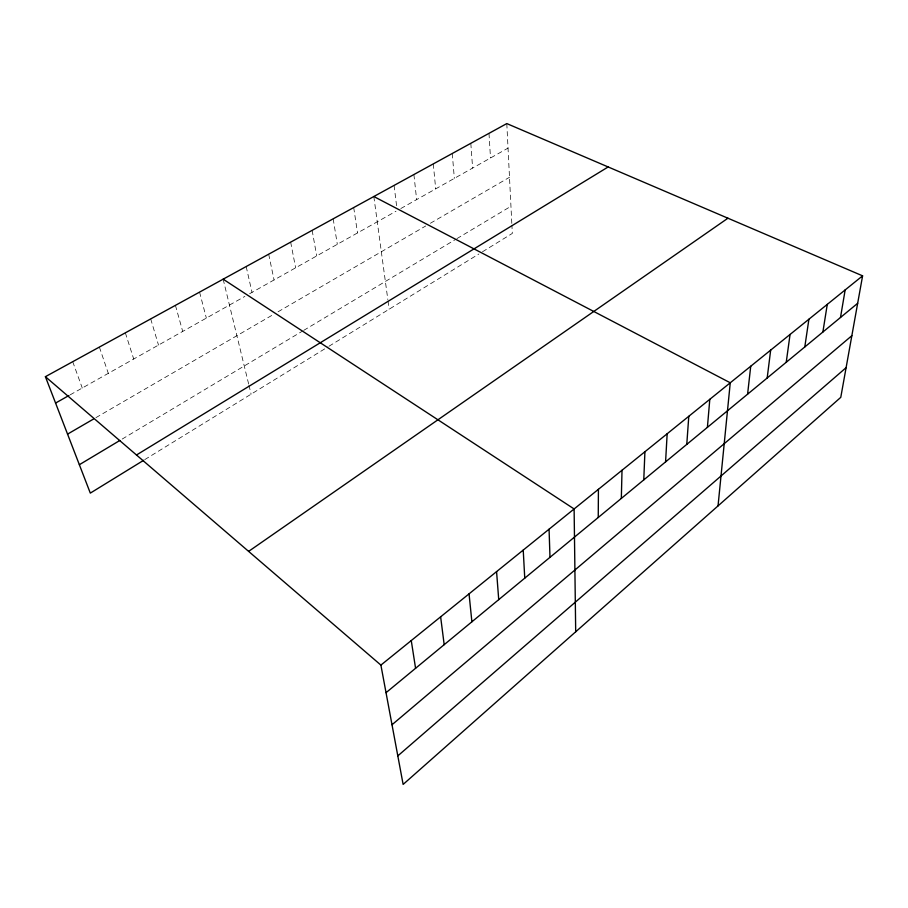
<?xml version="1.0" encoding="UTF-8"?>
<svg xmlns="http://www.w3.org/2000/svg" width="908" height="908" viewBox="0 0 908 908"><rect width="100%" height="100%" fill="white"/><g stroke="black" fill="none" stroke-linecap="round" stroke-linejoin="round"><path stroke-width="0.68" stroke-dasharray="4.54 3.41" d="M144.758 459.607L327.822 346.958M328.98 346.243L478.868 254.002M482.489 251.777L512.316 233.424L511.908 225.343M122.194 439.063L302.489 331.102M303.703 330.376L455.737 239.326M456.928 238.611L510.954 206.275M95.93 417.635L273.274 314.565M278.064 311.784L425.727 225.967M430.392 223.254L509.49 177.287M70.132 394.855L244.888 296.383M249.643 293.715L395.99 211.246M400.814 208.534L508.026 148.118M72.719 361.69L82.265 388.011M99.369 347.083L108.302 373.347M125.349 332.827L133.714 359.035M150.694 318.924L158.503 345.063M175.426 305.36L182.712 331.42M199.567 292.115L206.354 318.095M223.152 279.176L248.644 384.016M248.951 385.287L251.107 394.163M246.181 266.543L252.015 292.376M268.677 254.206L274.068 279.948M290.662 242.141L295.633 267.792M312.148 230.36L316.71 255.92M333.168 218.828L337.333 244.297M353.711 207.557L357.514 232.925M373.824 196.525L387.841 299.595M388.022 300.968L389.146 309.219M394.083 185.414L396.648 206.388M413.9 174.54L416.636 199.612M433.286 163.905L435.692 188.875M452.252 153.509L454.352 178.365M470.821 143.316L472.614 168.071M488.992 133.351L490.502 157.992M506.8 123.579L511.84 224.004"/><path stroke-width="1.36" d="M598.247 517.481L598.417 489.321M621.333 498.413L622.014 470.253M643.772 479.901L644.918 451.753M665.575 461.9L667.164 433.774M686.777 444.387L688.786 416.295M707.4 427.362L709.806 399.304M718.035 505.904L730.259 382.79L373.824 196.525M747.59 394.185L750.734 366.23M767.181 378.012L770.665 350.136M786.237 362.281L790.051 334.462M804.794 346.958L808.915 319.219M822.875 332.033L827.279 304.373M840.49 317.482L845.166 289.924M862.6 275.839L840.774 397.341L403.129 784.421L380.895 665.099L45.4 376.684L506.8 123.579L862.6 275.839L380.895 665.099M397.817 755.887L846.108 367.661M392.006 724.754L851.84 335.71M386.036 692.679L857.663 303.306M248.622 551.383L727.932 218.215M143.589 460.333L90.312 493.112L45.4 376.684M136.495 454.987L608.156 166.958M79.359 464.714L119.845 440.471M67.555 434.126L93.513 419.042M55.57 403.061L68.917 395.536M223.152 279.176L574.117 508.957L575.695 631.798M411.256 640.56L415.58 668.288M440.63 616.827L444.182 644.669M469.05 593.866L471.888 621.798M496.574 571.631L498.73 599.643M523.224 550.089L524.756 578.158M549.068 529.205L549.987 557.319"/></g></svg>
